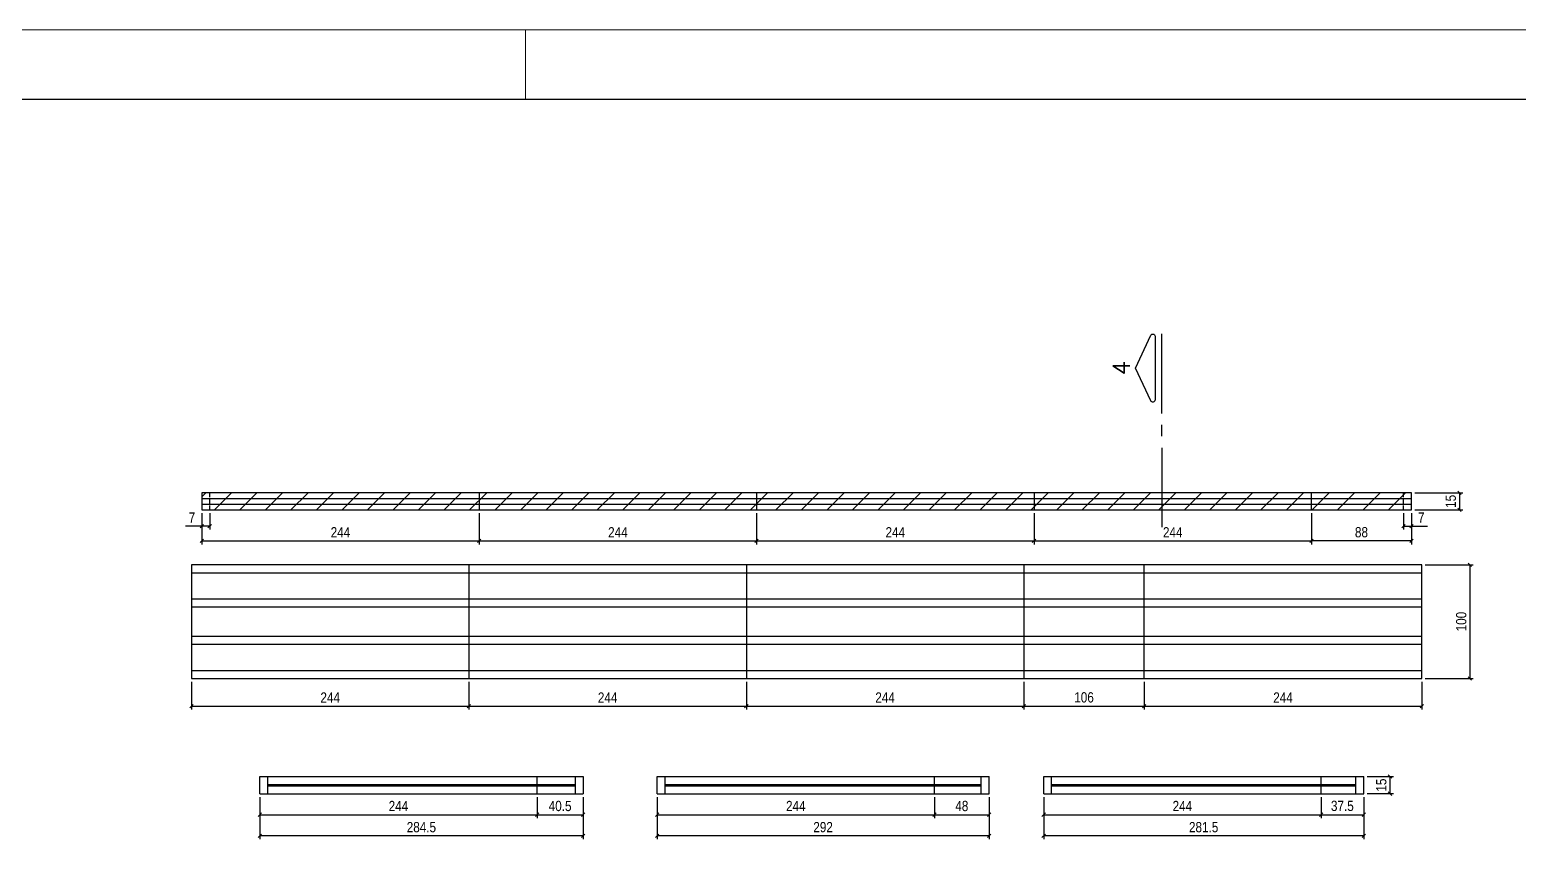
# Model space of a CAD drawing. Extents: x 1860 to 8661, y -614 to 3008.
# Drawn here: x 5970 to 7279, y 2296 to 3008 of the extents above; entities that cross this region are included whole.
import ezdxf
from ezdxf.enums import TextEntityAlignment as Align

# ---------------------------------------------------------------- set-up
doc = ezdxf.new("R2010")
doc.units = 0
doc.linetypes.add('HIDDEN', pattern=[0.375, 0.25, -0.125])
for name, color, linetype in [('COTA', 241, 'Continuous'), ('F-CORTE-INDICAÇÃO', 4, 'Continuous'), ('Painéis', 200, 'Continuous'), ('SARR_2.2x7', 40, 'Continuous')]:
    doc.layers.add(name, color=color, linetype=linetype)
doc.layers.add('FOLHA', color=255, linetype='Continuous', lineweight=5)
doc.layers.add('Hachura', color=251, linetype='Continuous', lineweight=9)
doc.styles.add('COTA TECNICA-50', font='techl___.ttf', dxfattribs={"height": 9})
doc.styles.add('ROMANS', font='romans.shx')
doc.dimstyles.new('COTA PAINEL-50', dxfattribs={"dimtxt": 9, "dimasz": 3, "dimexe": 3, "dimexo": 3, "dimgap": 3, "dimtad": 1, "dimdec": 1, "dimzin": 12, "dimdsep": 46, "dimtxsty": 'COTA TECNICA-50', "dimblk1": 'OBLIQUE', "dimblk2": 'OBLIQUE', "dimsah": 1, "dimcen": 0.9, "dimclrd": 4, "dimclre": 4, "dimclrt": 240, "dimadec": 1, "dimazin": 3, "dimtfac": 1, "dimtdec": 1, "dimtmove": 0, "dimatfit": 3, "dimfxl": 1, "dimtolj": 1, "dimtzin": 12, "dimarcsym": 0})

# ---------------------------------------------------------------- blocks, each defined once
blk = doc.blocks.new('*U15')
at = {"layer": 'F-CORTE-INDICAÇÃO'}
for p, q in [((70, 0), (0, 0)), ((80, 0), (90, 0)), ((100, 0), (170, 0))]:
    blk.add_line(p, q, dxfattribs=at)
blk.add_lwpolyline([(112, 6, -0.802585), (111.2, 9.8), (140, 23.3), (168.8, 9.8, -0.802585), (168, 6)], format="xyb", close=True, dxfattribs=at)
at = {"layer": 'F-CORTE-INDICAÇÃO', "style": 'ROMANS'}
blk.add_attdef('CORTE', text='', height=15, dxfattribs=at).set_placement((140, 35.8), align=Align.MIDDLE_CENTER)
at = {"layer": 'F-CORTE-INDICAÇÃO', "color": 2, "style": 'ROMANS'}
blk.add_attdef('FOLHA', text='', height=12, dxfattribs=at).set_placement((140, -10), align=Align.MIDDLE_CENTER)
blk = doc.blocks.new('_Oblique')
at = {"color": 0, "linetype": 'ByBlock', "lineweight": -2}
blk.add_line((-0.5, -0.5), (0.5, 0.5), dxfattribs=at)
blk = doc.blocks.new('*D375')
at = {"layer": 'COTA', "color": 4, "lineweight": -2, "transparency": 16777216}
for p, q in [((7197.6, 2537.3), (7239.9, 2537.3)), ((7236.9, 2537.3), (7236.9, 2437.3)), ((7197.6, 2437.3), (7239.9, 2437.3))]:
    blk.add_line(p, q, dxfattribs=at)
at = {"layer": 'Defpoints', "color": 0, "transparency": 16777216}
for p in [(7194.6, 2537.3), (7194.6, 2437.3), (7236.9, 2437.3)]:
    blk.add_point(p, dxfattribs=at)
at = {"layer": 'COTA', "color": 4, "lineweight": -2, "transparency": 16777216, "xscale": 3, "yscale": 3, "zscale": 3}
for p, rotation in [((7236.9, 2537.3), 90), ((7236.9, 2437.3), 270)]:
    blk.add_blockref('_Oblique', p, dxfattribs=dict(at, rotation=rotation))
at = {"layer": 'COTA', "color": 240, "transparency": 16777216, "insert": (7229.4, 2487.3), "char_height": 9, "attachment_point": 5, "rotation": 90, "style": 'COTA TECNICA-50'}
blk.add_mtext('\\A1;100', dxfattribs=at)
blk = doc.blocks.new('*D376')
at = {"layer": 'COTA', "color": 4, "lineweight": -2, "transparency": 16777216}
for p, q in [((6112.6, 2434.3), (6112.6, 2410)), ((6356.6, 2434.3), (6356.6, 2410)), ((6112.6, 2413), (6356.6, 2413))]:
    blk.add_line(p, q, dxfattribs=at)
at = {"layer": 'Defpoints', "color": 0, "transparency": 16777216}
for p in [(6112.6, 2437.3), (6356.6, 2437.3), (6356.6, 2413)]:
    blk.add_point(p, dxfattribs=at)
at = {"layer": 'COTA', "color": 4, "lineweight": -2, "transparency": 16777216, "xscale": 3, "yscale": 3, "zscale": 3, "rotation": 180}
blk.add_blockref('_Oblique', (6112.6, 2413), dxfattribs=at)
at = {"layer": 'COTA', "color": 4, "lineweight": -2, "transparency": 16777216, "xscale": 3, "yscale": 3, "zscale": 3}
blk.add_blockref('_Oblique', (6356.6, 2413), dxfattribs=at)
at = {"layer": 'COTA', "color": 240, "transparency": 16777216, "insert": (6234.6, 2420.5), "char_height": 9, "attachment_point": 5, "style": 'COTA TECNICA-50'}
blk.add_mtext('\\A1;244', dxfattribs=at)
blk = doc.blocks.new('*D377')
at = {"layer": 'COTA', "color": 4, "lineweight": -2, "transparency": 16777216}
for p, q in [((6356.6, 2434.3), (6356.6, 2410)), ((6600.6, 2434.3), (6600.6, 2410)), ((6356.6, 2413), (6600.6, 2413))]:
    blk.add_line(p, q, dxfattribs=at)
at = {"layer": 'Defpoints', "color": 0, "transparency": 16777216}
for p in [(6356.6, 2437.3), (6600.6, 2437.3), (6600.6, 2413)]:
    blk.add_point(p, dxfattribs=at)
at = {"layer": 'COTA', "color": 4, "lineweight": -2, "transparency": 16777216, "xscale": 3, "yscale": 3, "zscale": 3, "rotation": 180}
blk.add_blockref('_Oblique', (6356.6, 2413), dxfattribs=at)
at = {"layer": 'COTA', "color": 4, "lineweight": -2, "transparency": 16777216, "xscale": 3, "yscale": 3, "zscale": 3}
blk.add_blockref('_Oblique', (6600.6, 2413), dxfattribs=at)
at = {"layer": 'COTA', "color": 240, "transparency": 16777216, "insert": (6478.6, 2420.5), "char_height": 9, "attachment_point": 5, "style": 'COTA TECNICA-50'}
blk.add_mtext('\\A1;244', dxfattribs=at)
blk = doc.blocks.new('*D378')
at = {"layer": 'COTA', "color": 4, "lineweight": -2, "transparency": 16777216}
for p, q in [((6600.6, 2434.3), (6600.6, 2410)), ((6844.6, 2434.3), (6844.6, 2410)), ((6600.6, 2413), (6844.6, 2413))]:
    blk.add_line(p, q, dxfattribs=at)
at = {"layer": 'Defpoints', "color": 0, "transparency": 16777216}
for p in [(6600.6, 2437.3), (6844.6, 2437.3), (6844.6, 2413)]:
    blk.add_point(p, dxfattribs=at)
at = {"layer": 'COTA', "color": 4, "lineweight": -2, "transparency": 16777216, "xscale": 3, "yscale": 3, "zscale": 3, "rotation": 180}
blk.add_blockref('_Oblique', (6600.6, 2413), dxfattribs=at)
at = {"layer": 'COTA', "color": 4, "lineweight": -2, "transparency": 16777216, "xscale": 3, "yscale": 3, "zscale": 3}
blk.add_blockref('_Oblique', (6844.6, 2413), dxfattribs=at)
at = {"layer": 'COTA', "color": 240, "transparency": 16777216, "insert": (6722.6, 2420.5), "char_height": 9, "attachment_point": 5, "style": 'COTA TECNICA-50'}
blk.add_mtext('\\A1;244', dxfattribs=at)
blk = doc.blocks.new('*D379')
at = {"layer": 'COTA', "color": 4, "lineweight": -2, "transparency": 16777216}
for p, q in [((6844.6, 2434.3), (6844.6, 2410)), ((6950.6, 2434.3), (6950.6, 2410)), ((6844.6, 2413), (6950.6, 2413))]:
    blk.add_line(p, q, dxfattribs=at)
at = {"layer": 'Defpoints', "color": 0, "transparency": 16777216}
for p in [(6844.6, 2437.3), (6950.6, 2437.3), (6950.6, 2413)]:
    blk.add_point(p, dxfattribs=at)
at = {"layer": 'COTA', "color": 4, "lineweight": -2, "transparency": 16777216, "xscale": 3, "yscale": 3, "zscale": 3, "rotation": 180}
blk.add_blockref('_Oblique', (6844.6, 2413), dxfattribs=at)
at = {"layer": 'COTA', "color": 4, "lineweight": -2, "transparency": 16777216, "xscale": 3, "yscale": 3, "zscale": 3}
blk.add_blockref('_Oblique', (6950.6, 2413), dxfattribs=at)
at = {"layer": 'COTA', "color": 240, "transparency": 16777216, "insert": (6897.6, 2420.6), "char_height": 9, "attachment_point": 5, "style": 'COTA TECNICA-50'}
blk.add_mtext('\\A1;106', dxfattribs=at)
blk = doc.blocks.new('*D380')
at = {"layer": 'COTA', "color": 4, "lineweight": -2, "transparency": 16777216}
for p, q in [((6950.6, 2434.3), (6950.6, 2410)), ((7194.6, 2434.3), (7194.6, 2410)), ((6950.6, 2413), (7194.6, 2413))]:
    blk.add_line(p, q, dxfattribs=at)
at = {"layer": 'Defpoints', "color": 0, "transparency": 16777216}
for p in [(6950.6, 2437.3), (7194.6, 2437.3), (7194.6, 2413)]:
    blk.add_point(p, dxfattribs=at)
at = {"layer": 'COTA', "color": 4, "lineweight": -2, "transparency": 16777216, "xscale": 3, "yscale": 3, "zscale": 3, "rotation": 180}
blk.add_blockref('_Oblique', (6950.6, 2413), dxfattribs=at)
at = {"layer": 'COTA', "color": 4, "lineweight": -2, "transparency": 16777216, "xscale": 3, "yscale": 3, "zscale": 3}
blk.add_blockref('_Oblique', (7194.6, 2413), dxfattribs=at)
at = {"layer": 'COTA', "color": 240, "transparency": 16777216, "insert": (7072.6, 2420.5), "char_height": 9, "attachment_point": 5, "style": 'COTA TECNICA-50'}
blk.add_mtext('\\A1;244', dxfattribs=at)
blk = doc.blocks.new('*D422')
at = {"layer": 'COTA', "color": 4, "lineweight": -2, "transparency": 16777216}
for p, q in [((7097.6, 2582.5), (7097.6, 2555.2)), ((7185.6, 2582.5), (7185.6, 2555.2)), ((7185.6, 2558.2), (7097.6, 2558.2))]:
    blk.add_line(p, q, dxfattribs=at)
at = {"layer": 'Defpoints', "color": 0, "transparency": 16777216}
for p in [(7097.6, 2585.5), (7185.6, 2585.5), (7097.6, 2558.2)]:
    blk.add_point(p, dxfattribs=at)
at = {"layer": 'COTA', "color": 4, "lineweight": -2, "transparency": 16777216, "xscale": 3, "yscale": 3, "zscale": 3, "rotation": 180}
blk.add_blockref('_Oblique', (7097.6, 2558.2), dxfattribs=at)
at = {"layer": 'COTA', "color": 4, "lineweight": -2, "transparency": 16777216, "xscale": 3, "yscale": 3, "zscale": 3}
blk.add_blockref('_Oblique', (7185.6, 2558.2), dxfattribs=at)
at = {"layer": 'COTA', "color": 240, "transparency": 16777216, "insert": (7141.6, 2565.8), "char_height": 9, "attachment_point": 5, "style": 'COTA TECNICA-50'}
blk.add_mtext('\\A1;88', dxfattribs=at)
blk = doc.blocks.new('*D423')
at = {"layer": 'COTA', "color": 4, "lineweight": -2, "transparency": 16777216}
for p, q in [((6121.6, 2582.5), (6121.6, 2555.2)), ((6365.6, 2582.5), (6365.6, 2555.2)), ((6121.6, 2558.2), (6365.6, 2558.2))]:
    blk.add_line(p, q, dxfattribs=at)
at = {"layer": 'Defpoints', "color": 0, "transparency": 16777216}
for p in [(6121.6, 2585.5), (6365.6, 2585.5), (6365.6, 2558.2)]:
    blk.add_point(p, dxfattribs=at)
at = {"layer": 'COTA', "color": 4, "lineweight": -2, "transparency": 16777216, "xscale": 3, "yscale": 3, "zscale": 3, "rotation": 180}
blk.add_blockref('_Oblique', (6121.6, 2558.2), dxfattribs=at)
at = {"layer": 'COTA', "color": 4, "lineweight": -2, "transparency": 16777216, "xscale": 3, "yscale": 3, "zscale": 3}
blk.add_blockref('_Oblique', (6365.6, 2558.2), dxfattribs=at)
at = {"layer": 'COTA', "color": 240, "transparency": 16777216, "insert": (6243.6, 2565.8), "char_height": 9, "attachment_point": 5, "style": 'COTA TECNICA-50'}
blk.add_mtext('\\A1;244', dxfattribs=at)
blk = doc.blocks.new('*D424')
at = {"layer": 'COTA', "color": 4, "lineweight": -2, "transparency": 16777216}
for p, q in [((6365.6, 2582.5), (6365.6, 2555.2)), ((6609.6, 2582.5), (6609.6, 2555.2)), ((6365.6, 2558.2), (6609.6, 2558.2))]:
    blk.add_line(p, q, dxfattribs=at)
at = {"layer": 'Defpoints', "color": 0, "transparency": 16777216}
for p in [(6365.6, 2585.5), (6609.6, 2585.5), (6609.6, 2558.2)]:
    blk.add_point(p, dxfattribs=at)
at = {"layer": 'COTA', "color": 4, "lineweight": -2, "transparency": 16777216, "xscale": 3, "yscale": 3, "zscale": 3, "rotation": 180}
blk.add_blockref('_Oblique', (6365.6, 2558.2), dxfattribs=at)
at = {"layer": 'COTA', "color": 4, "lineweight": -2, "transparency": 16777216, "xscale": 3, "yscale": 3, "zscale": 3}
blk.add_blockref('_Oblique', (6609.6, 2558.2), dxfattribs=at)
at = {"layer": 'COTA', "color": 240, "transparency": 16777216, "insert": (6487.6, 2565.8), "char_height": 9, "attachment_point": 5, "style": 'COTA TECNICA-50'}
blk.add_mtext('\\A1;244', dxfattribs=at)
blk = doc.blocks.new('*D425')
at = {"layer": 'COTA', "color": 4, "lineweight": -2, "transparency": 16777216}
for p, q in [((6609.6, 2582.5), (6609.6, 2555.2)), ((6853.6, 2582.5), (6853.6, 2555.2)), ((6609.6, 2558.2), (6853.6, 2558.2))]:
    blk.add_line(p, q, dxfattribs=at)
at = {"layer": 'Defpoints', "color": 0, "transparency": 16777216}
for p in [(6609.6, 2585.5), (6853.6, 2585.5), (6853.6, 2558.2)]:
    blk.add_point(p, dxfattribs=at)
at = {"layer": 'COTA', "color": 4, "lineweight": -2, "transparency": 16777216, "xscale": 3, "yscale": 3, "zscale": 3, "rotation": 180}
blk.add_blockref('_Oblique', (6609.6, 2558.2), dxfattribs=at)
at = {"layer": 'COTA', "color": 4, "lineweight": -2, "transparency": 16777216, "xscale": 3, "yscale": 3, "zscale": 3}
blk.add_blockref('_Oblique', (6853.6, 2558.2), dxfattribs=at)
at = {"layer": 'COTA', "color": 240, "transparency": 16777216, "insert": (6731.6, 2565.8), "char_height": 9, "attachment_point": 5, "style": 'COTA TECNICA-50'}
blk.add_mtext('\\A1;244', dxfattribs=at)
blk = doc.blocks.new('*D426')
at = {"layer": 'COTA', "color": 4, "lineweight": -2, "transparency": 16777216}
for p, q in [((6853.6, 2582.5), (6853.6, 2555.2)), ((7097.6, 2582.5), (7097.6, 2555.2)), ((6853.6, 2558.2), (7097.6, 2558.2))]:
    blk.add_line(p, q, dxfattribs=at)
at = {"layer": 'Defpoints', "color": 0, "transparency": 16777216}
for p in [(6853.6, 2585.5), (7097.6, 2585.5), (7097.6, 2558.2)]:
    blk.add_point(p, dxfattribs=at)
at = {"layer": 'COTA', "color": 4, "lineweight": -2, "transparency": 16777216, "xscale": 3, "yscale": 3, "zscale": 3, "rotation": 180}
blk.add_blockref('_Oblique', (6853.6, 2558.2), dxfattribs=at)
at = {"layer": 'COTA', "color": 4, "lineweight": -2, "transparency": 16777216, "xscale": 3, "yscale": 3, "zscale": 3}
blk.add_blockref('_Oblique', (7097.6, 2558.2), dxfattribs=at)
at = {"layer": 'COTA', "color": 240, "transparency": 16777216, "insert": (6975.6, 2565.8), "char_height": 9, "attachment_point": 5, "style": 'COTA TECNICA-50'}
blk.add_mtext('\\A1;244', dxfattribs=at)
blk = doc.blocks.new('*D427')
at = {"layer": 'COTA', "color": 4, "lineweight": -2, "transparency": 16777216}
for p, q in [((7178.6, 2582.5), (7178.6, 2568.2)), ((7185.6, 2582.5), (7185.6, 2568.2)), ((7178.6, 2571.2), (7185.6, 2571.2)), ((7185.6, 2571.2), (7199.8, 2571.2))]:
    blk.add_line(p, q, dxfattribs=at)
at = {"layer": 'Defpoints', "color": 0, "transparency": 16777216}
for p in [(7178.6, 2585.5), (7185.6, 2585.5), (7185.6, 2571.2)]:
    blk.add_point(p, dxfattribs=at)
at = {"layer": 'COTA', "color": 4, "lineweight": -2, "transparency": 16777216, "xscale": 3, "yscale": 3, "zscale": 3, "rotation": 180}
blk.add_blockref('_Oblique', (7178.6, 2571.2), dxfattribs=at)
at = {"layer": 'COTA', "color": 4, "lineweight": -2, "transparency": 16777216, "xscale": 3, "yscale": 3, "zscale": 3}
blk.add_blockref('_Oblique', (7185.6, 2571.2), dxfattribs=at)
at = {"layer": 'COTA', "color": 240, "transparency": 16777216, "insert": (7194.2, 2578.8), "char_height": 9, "attachment_point": 5, "style": 'COTA TECNICA-50'}
blk.add_mtext('\\A1;7', dxfattribs=at)
blk = doc.blocks.new('*D428')
at = {"layer": 'COTA', "color": 4, "lineweight": -2, "transparency": 16777216}
for p, q in [((7188.6, 2600.5), (7230.8, 2600.5)), ((7227.8, 2600.5), (7227.8, 2585.5)), ((7188.6, 2585.5), (7230.8, 2585.5))]:
    blk.add_line(p, q, dxfattribs=at)
at = {"layer": 'Defpoints', "color": 0, "transparency": 16777216}
for p in [(7185.6, 2600.5), (7185.6, 2585.5), (7227.8, 2585.5)]:
    blk.add_point(p, dxfattribs=at)
at = {"layer": 'COTA', "color": 4, "lineweight": -2, "transparency": 16777216, "xscale": 3, "yscale": 3, "zscale": 3}
for p, rotation in [((7227.8, 2600.5), 90), ((7227.8, 2585.5), 270)]:
    blk.add_blockref('_Oblique', p, dxfattribs=dict(at, rotation=rotation))
at = {"layer": 'COTA', "color": 240, "transparency": 16777216, "insert": (7220.2, 2593), "char_height": 9, "attachment_point": 5, "rotation": 90, "style": 'COTA TECNICA-50'}
blk.add_mtext('\\A1;15', dxfattribs=at)
blk = doc.blocks.new('*D429')
at = {"layer": 'COTA', "color": 4, "lineweight": -2, "transparency": 16777216}
for p, q in [((6121.6, 2582.5), (6121.6, 2568.2)), ((6128.6, 2582.5), (6128.6, 2568.2)), ((6121.6, 2571.2), (6107.4, 2571.2)), ((6128.6, 2571.2), (6121.6, 2571.2))]:
    blk.add_line(p, q, dxfattribs=at)
at = {"layer": 'Defpoints', "color": 0, "transparency": 16777216}
for p in [(6121.6, 2585.5), (6128.6, 2585.5), (6121.6, 2571.2)]:
    blk.add_point(p, dxfattribs=at)
at = {"layer": 'COTA', "color": 4, "lineweight": -2, "transparency": 16777216, "xscale": 3, "yscale": 3, "zscale": 3, "rotation": 180}
blk.add_blockref('_Oblique', (6121.6, 2571.2), dxfattribs=at)
at = {"layer": 'COTA', "color": 4, "lineweight": -2, "transparency": 16777216, "xscale": 3, "yscale": 3, "zscale": 3}
blk.add_blockref('_Oblique', (6128.6, 2571.2), dxfattribs=at)
at = {"layer": 'COTA', "color": 240, "transparency": 16777216, "insert": (6113, 2578.8), "char_height": 9, "attachment_point": 5, "style": 'COTA TECNICA-50'}
blk.add_mtext('\\A1;7', dxfattribs=at)
blk = doc.blocks.new('*D533')
at = {"layer": 'COTA', "color": 4, "lineweight": -2, "transparency": 16777216}
for p, q in [((6172.6, 2333), (6172.6, 2314.5)), ((6416.6, 2333), (6416.6, 2314.5)), ((6172.6, 2317.5), (6416.6, 2317.5))]:
    blk.add_line(p, q, dxfattribs=at)
at = {"layer": 'Defpoints', "color": 0, "transparency": 16777216}
for p in [(6172.6, 2336), (6416.6, 2336), (6416.6, 2317.5)]:
    blk.add_point(p, dxfattribs=at)
at = {"layer": 'COTA', "color": 4, "lineweight": -2, "transparency": 16777216, "xscale": 3, "yscale": 3, "zscale": 3, "rotation": 180}
blk.add_blockref('_Oblique', (6172.6, 2317.5), dxfattribs=at)
at = {"layer": 'COTA', "color": 4, "lineweight": -2, "transparency": 16777216, "xscale": 3, "yscale": 3, "zscale": 3}
blk.add_blockref('_Oblique', (6416.6, 2317.5), dxfattribs=at)
at = {"layer": 'COTA', "color": 240, "transparency": 16777216, "insert": (6294.6, 2325.1), "char_height": 9, "attachment_point": 5, "style": 'COTA TECNICA-50'}
blk.add_mtext('\\A1;244', dxfattribs=at)
blk = doc.blocks.new('*D534')
at = {"layer": 'COTA', "color": 4, "lineweight": -2, "transparency": 16777216}
for p, q in [((6416.6, 2333), (6416.6, 2314.5)), ((6457.1, 2333), (6457.1, 2314.5)), ((6416.6, 2317.5), (6457.1, 2317.5))]:
    blk.add_line(p, q, dxfattribs=at)
at = {"layer": 'Defpoints', "color": 0, "transparency": 16777216}
for p in [(6416.6, 2336), (6457.1, 2336), (6457.1, 2317.5)]:
    blk.add_point(p, dxfattribs=at)
at = {"layer": 'COTA', "color": 4, "lineweight": -2, "transparency": 16777216, "xscale": 3, "yscale": 3, "zscale": 3, "rotation": 180}
blk.add_blockref('_Oblique', (6416.6, 2317.5), dxfattribs=at)
at = {"layer": 'COTA', "color": 4, "lineweight": -2, "transparency": 16777216, "xscale": 3, "yscale": 3, "zscale": 3}
blk.add_blockref('_Oblique', (6457.1, 2317.5), dxfattribs=at)
at = {"layer": 'COTA', "color": 240, "transparency": 16777216, "insert": (6436.8, 2325.1), "char_height": 9, "attachment_point": 5, "style": 'COTA TECNICA-50'}
blk.add_mtext('\\A1;40.5', dxfattribs=at)
blk = doc.blocks.new('*D535')
at = {"layer": 'COTA', "color": 4, "lineweight": -2, "transparency": 16777216}
for p, q in [((6522.1, 2333), (6522.1, 2314.5)), ((6766.1, 2333), (6766.1, 2314.5)), ((6522.1, 2317.5), (6766.1, 2317.5))]:
    blk.add_line(p, q, dxfattribs=at)
at = {"layer": 'Defpoints', "color": 0, "transparency": 16777216}
for p in [(6522.1, 2336), (6766.1, 2336), (6766.1, 2317.5)]:
    blk.add_point(p, dxfattribs=at)
at = {"layer": 'COTA', "color": 4, "lineweight": -2, "transparency": 16777216, "xscale": 3, "yscale": 3, "zscale": 3, "rotation": 180}
blk.add_blockref('_Oblique', (6522.1, 2317.5), dxfattribs=at)
at = {"layer": 'COTA', "color": 4, "lineweight": -2, "transparency": 16777216, "xscale": 3, "yscale": 3, "zscale": 3}
blk.add_blockref('_Oblique', (6766.1, 2317.5), dxfattribs=at)
at = {"layer": 'COTA', "color": 240, "transparency": 16777216, "insert": (6644.1, 2325.1), "char_height": 9, "attachment_point": 5, "style": 'COTA TECNICA-50'}
blk.add_mtext('\\A1;244', dxfattribs=at)
blk = doc.blocks.new('*D536')
at = {"layer": 'COTA', "color": 4, "lineweight": -2, "transparency": 16777216}
for p, q in [((6766.1, 2333), (6766.1, 2314.5)), ((6814.1, 2333), (6814.1, 2314.5)), ((6766.1, 2317.5), (6814.1, 2317.5))]:
    blk.add_line(p, q, dxfattribs=at)
at = {"layer": 'Defpoints', "color": 0, "transparency": 16777216}
for p in [(6766.1, 2336), (6814.1, 2336), (6814.1, 2317.5)]:
    blk.add_point(p, dxfattribs=at)
at = {"layer": 'COTA', "color": 4, "lineweight": -2, "transparency": 16777216, "xscale": 3, "yscale": 3, "zscale": 3, "rotation": 180}
blk.add_blockref('_Oblique', (6766.1, 2317.5), dxfattribs=at)
at = {"layer": 'COTA', "color": 4, "lineweight": -2, "transparency": 16777216, "xscale": 3, "yscale": 3, "zscale": 3}
blk.add_blockref('_Oblique', (6814.1, 2317.5), dxfattribs=at)
at = {"layer": 'COTA', "color": 240, "transparency": 16777216, "insert": (6790.1, 2325.1), "char_height": 9, "attachment_point": 5, "style": 'COTA TECNICA-50'}
blk.add_mtext('\\A1;48', dxfattribs=at)
blk = doc.blocks.new('*D540')
at = {"layer": 'COTA', "color": 4, "lineweight": -2, "transparency": 16777216}
for p, q in [((6862.1, 2333), (6862.1, 2314.5)), ((7106.1, 2333), (7106.1, 2314.5)), ((6862.1, 2317.5), (7106.1, 2317.5))]:
    blk.add_line(p, q, dxfattribs=at)
at = {"layer": 'Defpoints', "color": 0, "transparency": 16777216}
for p in [(6862.1, 2336), (7106.1, 2336), (7106.1, 2317.5)]:
    blk.add_point(p, dxfattribs=at)
at = {"layer": 'COTA', "color": 4, "lineweight": -2, "transparency": 16777216, "xscale": 3, "yscale": 3, "zscale": 3, "rotation": 180}
blk.add_blockref('_Oblique', (6862.1, 2317.5), dxfattribs=at)
at = {"layer": 'COTA', "color": 4, "lineweight": -2, "transparency": 16777216, "xscale": 3, "yscale": 3, "zscale": 3}
blk.add_blockref('_Oblique', (7106.1, 2317.5), dxfattribs=at)
at = {"layer": 'COTA', "color": 240, "transparency": 16777216, "insert": (6984.1, 2325.1), "char_height": 9, "attachment_point": 5, "style": 'COTA TECNICA-50'}
blk.add_mtext('\\A1;244', dxfattribs=at)
blk = doc.blocks.new('*D541')
at = {"layer": 'COTA', "color": 4, "lineweight": -2, "transparency": 16777216}
for p, q in [((7106.1, 2333), (7106.1, 2314.5)), ((7143.6, 2333), (7143.6, 2314.5)), ((7106.1, 2317.5), (7143.6, 2317.5))]:
    blk.add_line(p, q, dxfattribs=at)
at = {"layer": 'Defpoints', "color": 0, "transparency": 16777216}
for p in [(7106.1, 2336), (7143.6, 2336), (7143.6, 2317.5)]:
    blk.add_point(p, dxfattribs=at)
at = {"layer": 'COTA', "color": 4, "lineweight": -2, "transparency": 16777216, "xscale": 3, "yscale": 3, "zscale": 3, "rotation": 180}
blk.add_blockref('_Oblique', (7106.1, 2317.5), dxfattribs=at)
at = {"layer": 'COTA', "color": 4, "lineweight": -2, "transparency": 16777216, "xscale": 3, "yscale": 3, "zscale": 3}
blk.add_blockref('_Oblique', (7143.6, 2317.5), dxfattribs=at)
at = {"layer": 'COTA', "color": 240, "transparency": 16777216, "insert": (7124.8, 2325.2), "char_height": 9, "attachment_point": 5, "style": 'COTA TECNICA-50'}
blk.add_mtext('\\A1;37.5', dxfattribs=at)
blk = doc.blocks.new('*D537')
at = {"layer": 'COTA', "color": 4, "lineweight": -2, "transparency": 16777216}
for p, q in [((6862.1, 2333), (6862.1, 2295.9)), ((7143.6, 2333), (7143.6, 2295.9)), ((7143.6, 2298.9), (6862.1, 2298.9))]:
    blk.add_line(p, q, dxfattribs=at)
at = {"layer": 'Defpoints', "color": 0, "transparency": 16777216}
for p in [(6862.1, 2336), (7143.6, 2336), (6862.1, 2298.9)]:
    blk.add_point(p, dxfattribs=at)
at = {"layer": 'COTA', "color": 4, "lineweight": -2, "transparency": 16777216, "xscale": 3, "yscale": 3, "zscale": 3, "rotation": 180}
blk.add_blockref('_Oblique', (6862.1, 2298.9), dxfattribs=at)
at = {"layer": 'COTA', "color": 4, "lineweight": -2, "transparency": 16777216, "xscale": 3, "yscale": 3, "zscale": 3}
blk.add_blockref('_Oblique', (7143.6, 2298.9), dxfattribs=at)
at = {"layer": 'COTA', "color": 240, "transparency": 16777216, "insert": (7002.8, 2306.5), "char_height": 9, "attachment_point": 5, "style": 'COTA TECNICA-50'}
blk.add_mtext('\\A1;281.5', dxfattribs=at)
blk = doc.blocks.new('*D538')
at = {"layer": 'COTA', "color": 4, "lineweight": -2, "transparency": 16777216}
for p, q in [((6522.1, 2333), (6522.1, 2295.9)), ((6814.1, 2333), (6814.1, 2295.9)), ((6814.1, 2298.9), (6522.1, 2298.9))]:
    blk.add_line(p, q, dxfattribs=at)
at = {"layer": 'Defpoints', "color": 0, "transparency": 16777216}
for p in [(6522.1, 2336), (6814.1, 2336), (6522.1, 2298.9)]:
    blk.add_point(p, dxfattribs=at)
at = {"layer": 'COTA', "color": 4, "lineweight": -2, "transparency": 16777216, "xscale": 3, "yscale": 3, "zscale": 3, "rotation": 180}
blk.add_blockref('_Oblique', (6522.1, 2298.9), dxfattribs=at)
at = {"layer": 'COTA', "color": 4, "lineweight": -2, "transparency": 16777216, "xscale": 3, "yscale": 3, "zscale": 3}
blk.add_blockref('_Oblique', (6814.1, 2298.9), dxfattribs=at)
at = {"layer": 'COTA', "color": 240, "transparency": 16777216, "insert": (6668.1, 2306.5), "char_height": 9, "attachment_point": 5, "style": 'COTA TECNICA-50'}
blk.add_mtext('\\A1;292', dxfattribs=at)
blk = doc.blocks.new('*D539')
at = {"layer": 'COTA', "color": 4, "lineweight": -2, "transparency": 16777216}
for p, q in [((6172.6, 2333), (6172.6, 2295.9)), ((6457.1, 2333), (6457.1, 2295.9)), ((6457.1, 2298.9), (6172.6, 2298.9))]:
    blk.add_line(p, q, dxfattribs=at)
at = {"layer": 'Defpoints', "color": 0, "transparency": 16777216}
for p in [(6172.6, 2336), (6457.1, 2336), (6172.6, 2298.9)]:
    blk.add_point(p, dxfattribs=at)
at = {"layer": 'COTA', "color": 4, "lineweight": -2, "transparency": 16777216, "xscale": 3, "yscale": 3, "zscale": 3, "rotation": 180}
blk.add_blockref('_Oblique', (6172.6, 2298.9), dxfattribs=at)
at = {"layer": 'COTA', "color": 4, "lineweight": -2, "transparency": 16777216, "xscale": 3, "yscale": 3, "zscale": 3}
blk.add_blockref('_Oblique', (6457.1, 2298.9), dxfattribs=at)
at = {"layer": 'COTA', "color": 240, "transparency": 16777216, "insert": (6314.8, 2306.5), "char_height": 9, "attachment_point": 5, "style": 'COTA TECNICA-50'}
blk.add_mtext('\\A1;284.5', dxfattribs=at)
blk = doc.blocks.new('*D544')
at = {"layer": 'COTA', "color": 4, "lineweight": -2, "transparency": 16777216}
for p, q in [((7146.6, 2351), (7169.7, 2351)), ((7166.7, 2351), (7166.7, 2336)), ((7146.6, 2336), (7169.7, 2336))]:
    blk.add_line(p, q, dxfattribs=at)
at = {"layer": 'Defpoints', "color": 0, "transparency": 16777216}
for p in [(7143.6, 2351), (7143.6, 2336), (7166.7, 2336)]:
    blk.add_point(p, dxfattribs=at)
at = {"layer": 'COTA', "color": 4, "lineweight": -2, "transparency": 16777216, "xscale": 3, "yscale": 3, "zscale": 3}
for p, rotation in [((7166.7, 2351), 90), ((7166.7, 2336), 270)]:
    blk.add_blockref('_Oblique', p, dxfattribs=dict(at, rotation=rotation))
at = {"layer": 'COTA', "color": 240, "transparency": 16777216, "insert": (7159.1, 2343.5), "char_height": 9, "attachment_point": 5, "rotation": 90, "style": 'COTA TECNICA-50'}
blk.add_mtext('\\A1;15', dxfattribs=at)
blk = doc.blocks.new('*D545')
at = {"layer": 'COTA', "color": 4, "lineweight": -2, "transparency": 16777216}
for p, q in [((7146.6, 2351), (7169.7, 2351)), ((7166.7, 2351), (7166.7, 2336)), ((7146.6, 2336), (7169.7, 2336))]:
    blk.add_line(p, q, dxfattribs=at)
at = {"layer": 'Defpoints', "color": 0, "transparency": 16777216}
for p in [(7143.6, 2351), (7143.6, 2336), (7166.7, 2336)]:
    blk.add_point(p, dxfattribs=at)
at = {"layer": 'COTA', "color": 4, "lineweight": -2, "transparency": 16777216, "xscale": 3, "yscale": 3, "zscale": 3}
for p, rotation in [((7166.7, 2351), 90), ((7166.7, 2336), 270)]:
    blk.add_blockref('_Oblique', p, dxfattribs=dict(at, rotation=rotation))
at = {"layer": 'COTA', "color": 240, "transparency": 16777216, "insert": (7159.1, 2343.5), "char_height": 9, "attachment_point": 5, "rotation": 90, "style": 'COTA TECNICA-50'}
blk.add_mtext('\\A1;15', dxfattribs=at)
blk = doc.blocks.new('*D546')
at = {"layer": 'COTA', "color": 4, "lineweight": -2, "transparency": 16777216}
for p, q in [((7146.6, 2351), (7169.7, 2351)), ((7166.7, 2351), (7166.7, 2336)), ((7146.6, 2336), (7169.7, 2336))]:
    blk.add_line(p, q, dxfattribs=at)
at = {"layer": 'Defpoints', "color": 0, "transparency": 16777216}
for p in [(7143.6, 2351), (7143.6, 2336), (7166.7, 2336)]:
    blk.add_point(p, dxfattribs=at)
at = {"layer": 'COTA', "color": 4, "lineweight": -2, "transparency": 16777216, "xscale": 3, "yscale": 3, "zscale": 3}
for p, rotation in [((7166.7, 2351), 90), ((7166.7, 2336), 270)]:
    blk.add_blockref('_Oblique', p, dxfattribs=dict(at, rotation=rotation))
at = {"layer": 'COTA', "color": 240, "transparency": 16777216, "insert": (7159.1, 2343.5), "char_height": 9, "attachment_point": 5, "rotation": 90, "style": 'COTA TECNICA-50'}
blk.add_mtext('\\A1;15', dxfattribs=at)
blk = doc.blocks.new('*D547')
at = {"layer": 'COTA', "color": 4, "lineweight": -2, "transparency": 16777216}
for p, q in [((7146.6, 2351), (7169.7, 2351)), ((7166.7, 2351), (7166.7, 2336)), ((7146.6, 2336), (7169.7, 2336))]:
    blk.add_line(p, q, dxfattribs=at)
at = {"layer": 'Defpoints', "color": 0, "transparency": 16777216}
for p in [(7143.6, 2351), (7143.6, 2336), (7166.7, 2336)]:
    blk.add_point(p, dxfattribs=at)
at = {"layer": 'COTA', "color": 4, "lineweight": -2, "transparency": 16777216, "xscale": 3, "yscale": 3, "zscale": 3}
for p, rotation in [((7166.7, 2351), 90), ((7166.7, 2336), 270)]:
    blk.add_blockref('_Oblique', p, dxfattribs=dict(at, rotation=rotation))
at = {"layer": 'COTA', "color": 240, "transparency": 16777216, "insert": (7159.1, 2343.5), "char_height": 9, "attachment_point": 5, "rotation": 90, "style": 'COTA TECNICA-50'}
blk.add_mtext('\\A1;15', dxfattribs=at)
blk = doc.blocks.new('*D548')
at = {"layer": 'COTA', "color": 4, "lineweight": -2, "transparency": 16777216}
for p, q in [((7146.6, 2351), (7169.7, 2351)), ((7166.7, 2351), (7166.7, 2336)), ((7146.6, 2336), (7169.7, 2336))]:
    blk.add_line(p, q, dxfattribs=at)
at = {"layer": 'Defpoints', "color": 0, "transparency": 16777216}
for p in [(7143.6, 2351), (7143.6, 2336), (7166.7, 2336)]:
    blk.add_point(p, dxfattribs=at)
at = {"layer": 'COTA', "color": 4, "lineweight": -2, "transparency": 16777216, "xscale": 3, "yscale": 3, "zscale": 3}
for p, rotation in [((7166.7, 2351), 90), ((7166.7, 2336), 270)]:
    blk.add_blockref('_Oblique', p, dxfattribs=dict(at, rotation=rotation))
at = {"layer": 'COTA', "color": 240, "transparency": 16777216, "insert": (7159.1, 2343.5), "char_height": 9, "attachment_point": 5, "rotation": 90, "style": 'COTA TECNICA-50'}
blk.add_mtext('\\A1;15', dxfattribs=at)
blk = doc.blocks.new('*D549')
at = {"layer": 'COTA', "color": 4, "lineweight": -2, "transparency": 16777216}
for p, q in [((7146.6, 2351), (7169.7, 2351)), ((7166.7, 2351), (7166.7, 2336)), ((7146.6, 2336), (7169.7, 2336))]:
    blk.add_line(p, q, dxfattribs=at)
at = {"layer": 'Defpoints', "color": 0, "transparency": 16777216}
for p in [(7143.6, 2351), (7143.6, 2336), (7166.7, 2336)]:
    blk.add_point(p, dxfattribs=at)
at = {"layer": 'COTA', "color": 4, "lineweight": -2, "transparency": 16777216, "xscale": 3, "yscale": 3, "zscale": 3}
for p, rotation in [((7166.7, 2351), 90), ((7166.7, 2336), 270)]:
    blk.add_blockref('_Oblique', p, dxfattribs=dict(at, rotation=rotation))
at = {"layer": 'COTA', "color": 240, "transparency": 16777216, "insert": (7159.1, 2343.5), "char_height": 9, "attachment_point": 5, "rotation": 90, "style": 'COTA TECNICA-50'}
blk.add_mtext('\\A1;15', dxfattribs=at)
blk = doc.blocks.new('*D550')
at = {"layer": 'COTA', "color": 4, "lineweight": -2, "transparency": 16777216}
for p, q in [((7146.6, 2351), (7169.7, 2351)), ((7166.7, 2351), (7166.7, 2336)), ((7146.6, 2336), (7169.7, 2336))]:
    blk.add_line(p, q, dxfattribs=at)
at = {"layer": 'Defpoints', "color": 0, "transparency": 16777216}
for p in [(7143.6, 2351), (7143.6, 2336), (7166.7, 2336)]:
    blk.add_point(p, dxfattribs=at)
at = {"layer": 'COTA', "color": 4, "lineweight": -2, "transparency": 16777216, "xscale": 3, "yscale": 3, "zscale": 3}
for p, rotation in [((7166.7, 2351), 90), ((7166.7, 2336), 270)]:
    blk.add_blockref('_Oblique', p, dxfattribs=dict(at, rotation=rotation))
at = {"layer": 'COTA', "color": 240, "transparency": 16777216, "insert": (7159.1, 2343.5), "char_height": 9, "attachment_point": 5, "rotation": 90, "style": 'COTA TECNICA-50'}
blk.add_mtext('\\A1;15', dxfattribs=at)

msp = doc.modelspace()

# ---------------------------------------------------------------- hatches: boundary and pattern name
at = {"layer": 'Hachura', "linetype": 'ByBlock'}
h = msp.add_hatch(dxfattribs=at)
h.set_pattern_fill('ANSI31', color=256, scale=5)
h.paths.add_polyline_path([(6365.6, 2600.54), (6121.6, 2600.54), (6121.6, 2585.54), (6365.6, 2585.54)])
h.paths.add_polyline_path([(6609.6, 2600.54), (6365.6, 2600.54), (6365.6, 2585.54), (6609.6, 2585.54)])
h.paths.add_polyline_path([(6853.6, 2600.54), (6609.6, 2600.54), (6609.6, 2585.54), (6853.6, 2585.54)])
h.paths.add_polyline_path([(7097.6, 2600.54), (6853.6, 2600.54), (6853.6, 2585.54), (7097.6, 2585.54)])
h.paths.add_polyline_path([(7185.6, 2600.54), (7097.6, 2600.54), (7097.6, 2585.54), (7185.6, 2585.54)])

# ---------------------------------------------------------------- linework, layer by layer
at = {"color": 30}
msp.add_line((2012.11, 2946.69), (8600.49, 2946.69), dxfattribs=at)
at = {"layer": 'FOLHA'}
for p, q in [((1859.7, 3007.66), (8661.45, 3007.66)), ((6406.48, 3007.66), (6406.48, 2946.69))]:
    msp.add_line(p, q, dxfattribs=at)
at = {"layer": 'Painéis'}
for p, q in [((6365.6, 2600.54), (6365.6, 2585.54)), ((6609.6, 2600.54), (6609.6, 2585.54)), ((6853.6, 2600.54), (6853.6, 2585.54)), ((7097.6, 2585.54), (7097.6, 2600.54)), ((7194.6, 2537.3), (6112.6, 2537.3)), ((6112.6, 2537.3), (6112.6, 2437.3)), ((6356.6, 2537.3), (6356.6, 2437.3)), ((6600.6, 2537.3), (6600.6, 2437.3)), ((6844.6, 2537.3), (6844.6, 2437.3)), ((6950.6, 2437.3), (6950.6, 2537.3)), ((7194.6, 2437.3), (7194.6, 2537.3)), ((6112.6, 2437.3), (7194.6, 2437.3)), ((6172.6, 2335.95), (6172.6, 2350.95)), ((6416.6, 2335.95), (6416.6, 2350.95)), ((6457.1, 2350.95), (6457.1, 2335.95)), ((6522.1, 2335.95), (6522.1, 2350.95)), ((6766.1, 2335.95), (6766.1, 2350.95)), ((6814.1, 2335.95), (6814.1, 2350.95)), ((6862.1, 2335.95), (6862.1, 2350.95)), ((7106.1, 2335.95), (7106.1, 2350.95)), ((7143.6, 2335.95), (7143.6, 2350.95))]:
    msp.add_line(p, q, dxfattribs=at)
msp.add_lwpolyline([(6121.6, 2585.54), (7185.6, 2585.54), (7185.6, 2600.54), (6121.6, 2600.54)], close=True, dxfattribs=at)
for points in [[(6172.6, 2350.95), (6457.1, 2350.95)], [(6522.1, 2350.95), (6814.1, 2350.95)], [(6862.1, 2350.95), (7143.6, 2350.95)], [(6172.6, 2335.95), (6457.1, 2335.95)], [(6522.1, 2335.95), (6814.1, 2335.95)], [(6862.1, 2335.95), (7143.6, 2335.95)]]:
    msp.add_lwpolyline(points, dxfattribs=at)
at = {"layer": 'SARR_2.2x7'}
for p, q in [((6121.6, 2595.54), (6365.6, 2595.54)), ((6365.6, 2595.54), (6609.6, 2595.54)), ((6609.6, 2595.54), (6853.6, 2595.54)), ((6853.6, 2595.54), (7097.6, 2595.54)), ((7097.6, 2595.54), (7185.6, 2595.54)), ((6121.6, 2590.54), (6365.6, 2590.54)), ((6365.6, 2590.54), (6609.6, 2590.54)), ((6609.6, 2590.54), (6853.6, 2590.54)), ((6853.6, 2590.54), (7097.6, 2590.54)), ((7097.6, 2590.54), (7185.6, 2590.54)), ((6112.6, 2530.3), (6356.6, 2530.3)), ((6356.6, 2530.3), (6600.6, 2530.3)), ((6600.6, 2530.3), (6844.6, 2530.3)), ((6844.6, 2530.3), (6950.6, 2530.3)), ((6950.6, 2530.3), (7194.6, 2530.3)), ((6112.6, 2507.18), (6356.6, 2507.18)), ((6356.6, 2507.18), (6600.6, 2507.18)), ((6600.6, 2507.18), (6844.6, 2507.18)), ((6844.6, 2507.18), (6950.6, 2507.18)), ((6950.6, 2507.18), (7194.6, 2507.18)), ((6112.6, 2500.18), (6356.6, 2500.18)), ((6356.6, 2500.18), (6600.6, 2500.18)), ((6600.6, 2500.18), (6844.6, 2500.18)), ((6844.6, 2500.18), (6950.6, 2500.18)), ((6950.6, 2500.18), (7194.6, 2500.18)), ((6112.6, 2474.41), (6356.6, 2474.41)), ((6356.6, 2474.41), (6600.6, 2474.41)), ((6600.6, 2474.41), (6844.6, 2474.41)), ((6844.6, 2474.41), (6950.6, 2474.41)), ((6950.6, 2474.41), (7194.6, 2474.41)), ((6112.6, 2467.41), (6356.6, 2467.41)), ((6356.6, 2467.41), (6600.6, 2467.41)), ((6600.6, 2467.41), (6844.6, 2467.41)), ((6844.6, 2467.41), (6950.6, 2467.41)), ((6950.6, 2467.41), (7194.6, 2467.41)), ((6112.6, 2444.3), (6356.6, 2444.3)), ((6356.6, 2444.3), (6600.6, 2444.3)), ((6600.6, 2444.3), (6844.6, 2444.3)), ((6844.6, 2444.3), (6950.6, 2444.3)), ((6950.6, 2444.3), (7194.6, 2444.3)), ((6179.6, 2335.95), (6179.6, 2350.95)), ((6450.1, 2350.95), (6450.1, 2335.95)), ((6529.1, 2335.95), (6529.1, 2350.95)), ((6807.1, 2335.95), (6807.1, 2350.95)), ((6869.1, 2335.95), (6869.1, 2350.95)), ((7136.6, 2335.95), (7136.6, 2350.95))]:
    msp.add_line(p, q, dxfattribs=at)
at = {"layer": 'SARR_2.2x7', "linetype": 'HIDDEN', "ltscale": 15}
for p, q in [((6128.6, 2585.54), (6128.6, 2600.54)), ((7178.6, 2585.54), (7178.6, 2600.54))]:
    msp.add_line(p, q, dxfattribs=at)
at = {"layer": 'SARR_2.2x7'}
for points in [[(6179.6, 2343.95), (6450.1, 2343.95)], [(6529.1, 2343.95), (6807.1, 2343.95)], [(6869.1, 2343.95), (7136.6, 2343.95)], [(6179.6, 2342.95), (6450.1, 2342.95)], [(6529.1, 2342.95), (6807.1, 2342.95)], [(6869.1, 2342.95), (7136.6, 2342.95)]]:
    msp.add_lwpolyline(points, dxfattribs=at)

# ---------------------------------------------------------------- block references
at = {"layer": 'F-CORTE-INDICAÇÃO', "linetype": 'Continuous'}
ref = msp.add_blockref('*U15', (6966.07, 2570.2), dxfattribs=dict(at, rotation=90))
ref.add_attrib('CORTE', '4', dxfattribs={"height": 15, "rotation": 90, "style": 'ROMANS'}).set_placement((6930.31, 2710.2), align=Align.MIDDLE_CENTER)

# ---------------------------------------------------------------- dimensions: what is measured, and where the dimension line sits
at = {"layer": 'COTA'}
for base, p1, p2, angle, picture, middle in [((7227.78, 2585.54), (7185.6, 2600.54), (7185.6, 2585.54), 90, '*D428', (7220.19, 2593.04)), ((6121.6, 2571.24), (6128.6, 2585.54), (6121.6, 2585.54), 180, '*D429', (6113.02, 2578.81)), ((7236.95, 2437.3), (7194.6, 2537.3), (7194.6, 2437.3), 90, '*D375', (7229.35, 2487.3)), ((7166.74, 2335.95), (7143.6, 2350.95), (7143.6, 2335.95), 90, '*D544', (7159.14, 2343.45)), ((7166.74, 2335.95), (7143.6, 2350.95), (7143.6, 2335.95), 90, '*D545', (7159.14, 2343.45)), ((7166.74, 2335.95), (7143.6, 2350.95), (7143.6, 2335.95), 90, '*D546', (7159.14, 2343.45)), ((7166.74, 2335.95), (7143.6, 2350.95), (7143.6, 2335.95), 90, '*D547', (7159.14, 2343.45)), ((7166.74, 2335.95), (7143.6, 2350.95), (7143.6, 2335.95), 90, '*D548', (7159.14, 2343.45)), ((7166.74, 2335.95), (7143.6, 2350.95), (7143.6, 2335.95), 90, '*D549', (7159.14, 2343.45)), ((7166.74, 2335.95), (7143.6, 2350.95), (7143.6, 2335.95), 90, '*D550', (7159.14, 2343.45))]:
    dim = msp.add_linear_dim(base=base, p1=p1, p2=p2, angle=angle, dimstyle='COTA PAINEL-50', dxfattribs=at)
    dim.commit()
    dim.dimension.update_dxf_attribs({"geometry": picture, "text_midpoint": middle})
for base, p1, p2, picture, middle in [((6365.6, 2558.25), (6121.6, 2585.54), (6365.6, 2585.54), '*D423', (6243.6, 2565.82)), ((7097.6, 2558.25), (7185.6, 2585.54), (7097.6, 2585.54), '*D422', (7141.6, 2565.84)), ((7185.6, 2571.24), (7178.6, 2585.54), (7185.6, 2585.54), '*D427', (7194.18, 2578.81)), ((6356.6, 2412.98), (6112.6, 2437.3), (6356.6, 2437.3), '*D376', (6234.6, 2420.55)), ((6416.6, 2317.51), (6172.6, 2335.95), (6416.6, 2335.95), '*D533', (6294.6, 2325.08)), ((6172.6, 2298.92), (6457.1, 2335.95), (6172.6, 2335.95), '*D539', (6314.85, 2306.54)), ((6522.1, 2298.92), (6814.1, 2335.95), (6522.1, 2335.95), '*D538', (6668.1, 2306.5)), ((6862.1, 2298.92), (7143.6, 2335.95), (6862.1, 2335.95), '*D537', (7002.85, 2306.54))]:
    dim = msp.add_linear_dim(base=base, p1=p1, p2=p2, dimstyle='COTA PAINEL-50', dxfattribs=at)
    dim.commit()
    dim.dimension.update_dxf_attribs({"geometry": picture, "text_midpoint": middle})
for base, p1, p2, picture, middle in [((6609.6, 2558.25), (6365.6, 2585.54), (6609.6, 2585.54), '*D424', (6487.6, 2565.82)), ((6853.6, 2558.25), (6609.6, 2585.54), (6853.6, 2585.54), '*D425', (6731.6, 2565.82)), ((7097.6, 2558.25), (6853.6, 2585.54), (7097.6, 2585.54), '*D426', (6975.6, 2565.82)), ((6600.6, 2412.98), (6356.6, 2437.3), (6600.6, 2437.3), '*D377', (6478.6, 2420.55)), ((6844.6, 2412.98), (6600.6, 2437.3), (6844.6, 2437.3), '*D378', (6722.6, 2420.55)), ((6950.6, 2412.98), (6844.6, 2437.3), (6950.6, 2437.3), '*D379', (6897.6, 2420.58)), ((7194.6, 2412.98), (6950.6, 2437.3), (7194.6, 2437.3), '*D380', (7072.6, 2420.55)), ((6457.1, 2317.51), (6416.6, 2335.95), (6457.1, 2335.95), '*D534', (6436.85, 2325.11)), ((6766.1, 2317.51), (6522.1, 2335.95), (6766.1, 2335.95), '*D535', (6644.1, 2325.08)), ((6814.1, 2317.51), (6766.1, 2335.95), (6814.1, 2335.95), '*D536', (6790.1, 2325.1)), ((7106.1, 2317.51), (6862.1, 2335.95), (7106.1, 2335.95), '*D540', (6984.1, 2325.08)), ((7143.6, 2317.51), (7106.1, 2335.95), (7143.6, 2335.95), '*D541', (7124.85, 2325.21))]:
    dim = msp.add_linear_dim(base=base, p1=p1, p2=p2, dimstyle='COTA PAINEL-50', override={"dimtmove": 1}, dxfattribs=at)
    dim.commit()
    dim.dimension.update_dxf_attribs({"geometry": picture, "text_midpoint": middle})

doc.saveas('drawing.dxf')
